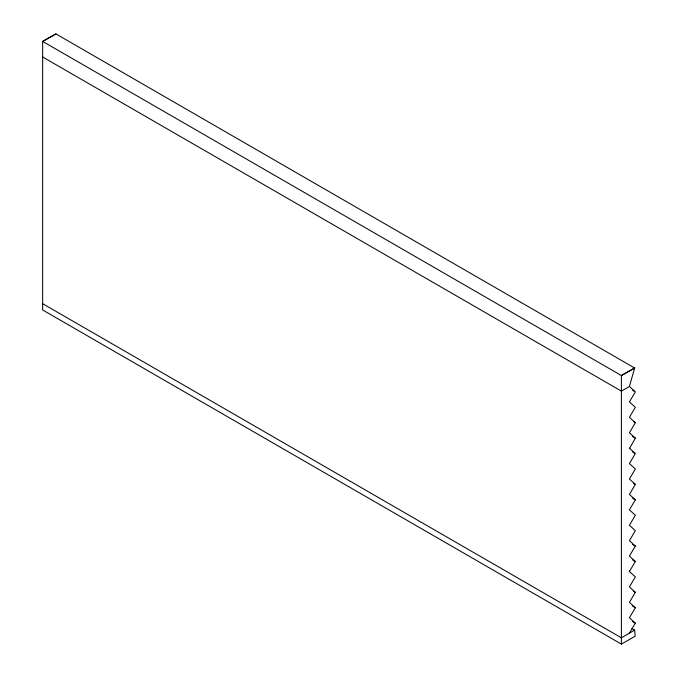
<?xml version="1.0" encoding="UTF-8"?>
<svg xmlns="http://www.w3.org/2000/svg" width="678" height="678" viewBox="0 0 678 678"><rect width="100%" height="100%" fill="white"/><g stroke="black" fill="none" stroke-linecap="round" stroke-linejoin="round"><path stroke-width="1.02" d="M42.646 56.986L621.387 391.113L629.413 386.477L634.659 368.027L55.927 33.9L42.646 41.409L42.646 309.973L621.387 644.1L635.159 636.15L634.659 630.142L631.913 628.557M629.413 386.477L635.354 391.901L629.413 401.901L635.354 407.317L629.413 417.317L635.354 422.733L629.413 432.734L635.354 438.158L629.413 448.582M629.413 448.15L635.354 453.574L629.413 463.574L635.354 468.99L629.413 478.99L635.354 484.406L629.413 494.406L635.354 499.83L629.413 509.831L635.354 515.246L629.413 525.247L635.354 530.662L629.413 540.663L635.354 546.087L629.413 556.079L635.354 561.503L629.413 571.503L635.354 576.919L629.413 586.919L635.354 592.335L629.413 602.335L635.354 607.759L629.413 617.76L635.354 623.175L629.413 633.176M55.927 33.9L42.646 41.409L621.387 375.536L634.659 368.027L621.387 375.536L621.387 644.1M634.659 630.142L621.387 637.812L42.646 303.676M632.599 390.308L634.43 391.367M633.515 421.674L635.354 422.733M632.599 436.564L635.354 438.158M632.599 451.98L634.43 453.04M633.515 483.355L635.354 484.406M632.599 498.237L635.354 499.83M632.599 544.493L635.354 546.087M632.599 559.909L635.354 561.503M633.515 591.275L635.354 592.335M632.599 606.166L635.354 607.759M632.599 621.59L635.354 623.175M629.413 570.901L629.413 571.698"/></g></svg>
